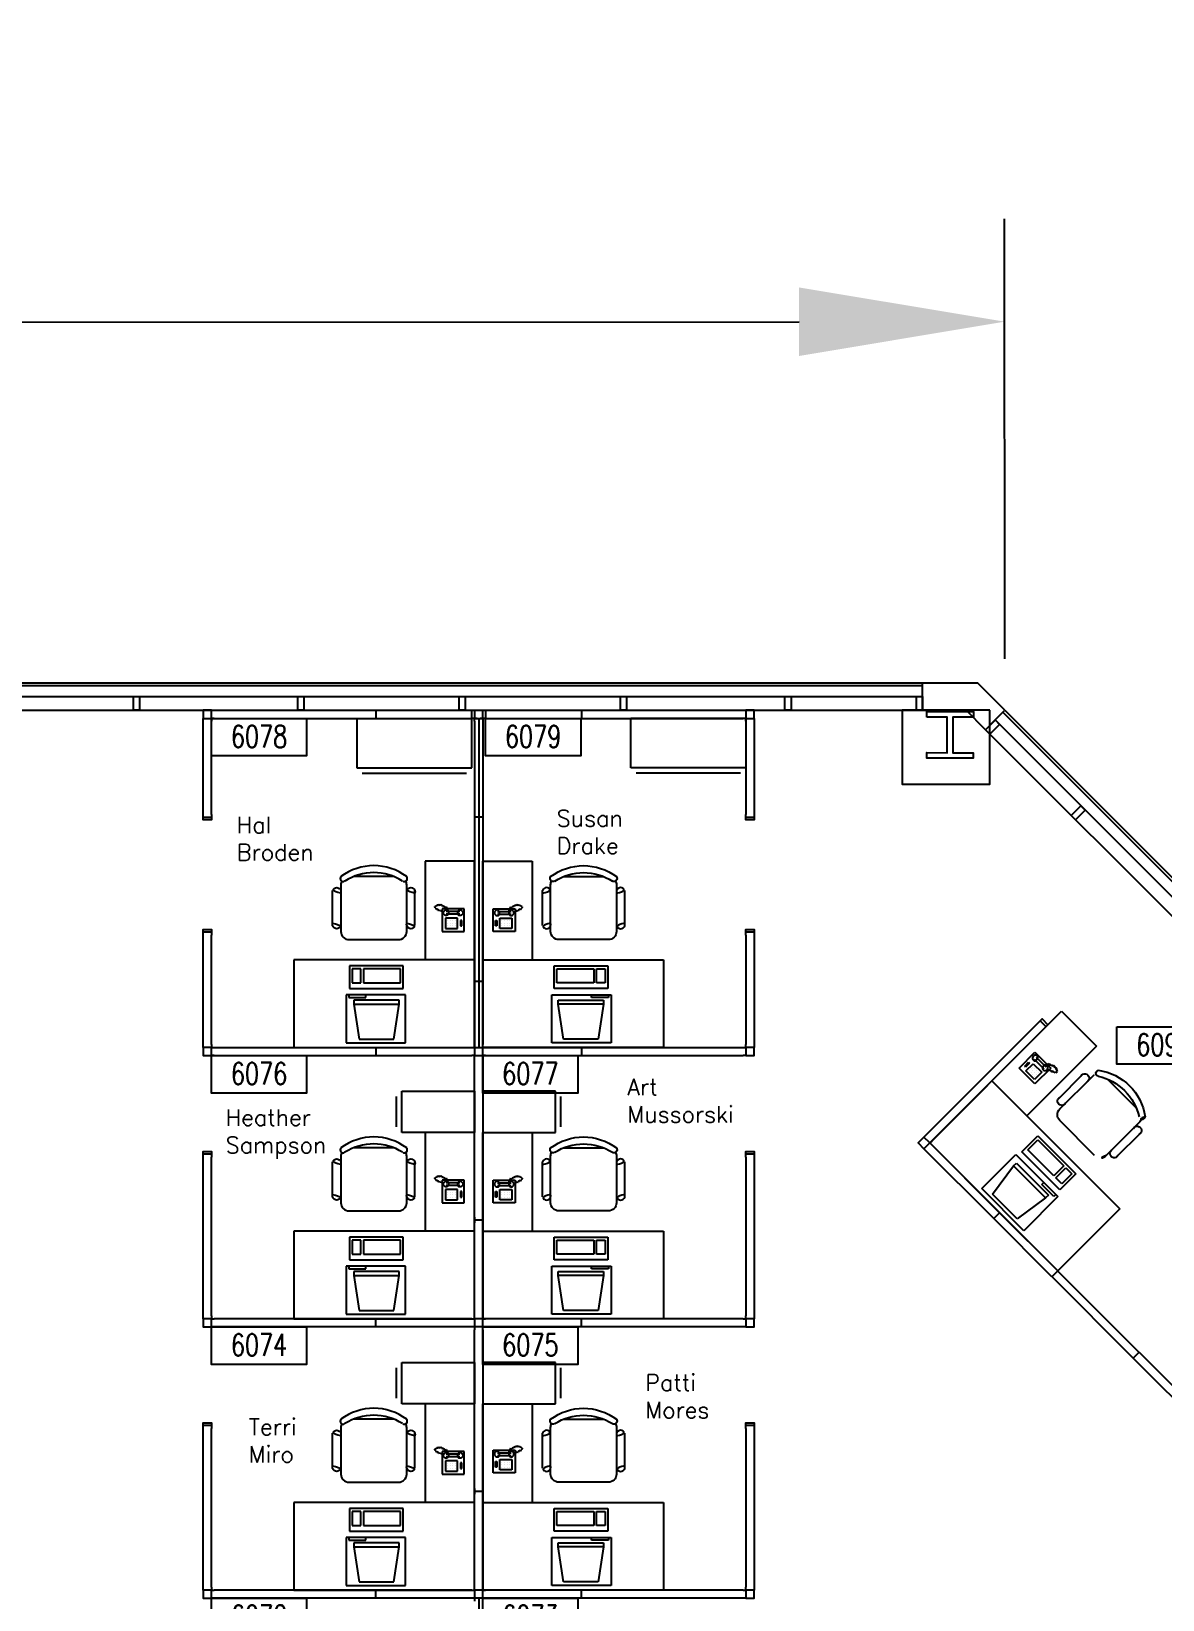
# Model space of a CAD drawing. Header units: millimetres. Extents: x 489553472 to 489553809, y 110504095 to 110504426.
# Drawn here: x 489553675.4 to 489553716.7, y 110504369.1 to 110504426.3 of the extents above; entities that cross this region are included whole.
import ezdxf
from ezdxf.enums import TextEntityAlignment as Align

# ---------------------------------------------------------------- set-up
doc = ezdxf.new("R2010")
doc.units = ezdxf.units.MM
for name, color, linetype in [('CHAIRS', 4, 'Continuous'), ('CPU', 6, 'Continuous'), ('DIM', 3, 'Continuous'), ('E-B-FURR', 6, 'Continuous'), ('E-B-GLAZ', 72, 'Continuous'), ('E-B-MULL', 8, 'Continuous'), ('E-B-SHEL', 2, 'Continuous'), ('E-S-COLM', 8, 'Continuous'), ('EMPLOYEE', 1, 'Continuous'), ('FURNITURE', 3, 'Continuous'), ('PANELS_201', 6, 'Continuous'), ('PHONES', 4, 'Continuous'), ('RMNUM', 40, 'Continuous')]:
    doc.layers.add(name, color=color, linetype=linetype)
doc.styles.add('ARCHITXT', font='simplex.shx')
doc.styles.add('ROMANS', font='romans', dxfattribs={"width": 0.75, "height": 8})
doc.styles.get("Standard").update_dxf_attribs({"font": 'arial.ttf'})
doc.dimstyles.new('ISO-25', dxfattribs={"dimscale": 3, "dimtxt": 2.5, "dimasz": 2.5, "dimexe": 1.25, "dimexo": 0.625, "dimtad": 1, "dimdsep": 46, "dimtxsty": 'Standard', "dimcen": 2.5, "dimadec": 0, "dimazin": 0, "dimtfac": 1, "dimtmove": 0, "dimatfit": 3, "dimfxl": 0, "dimarcsym": 0})

# ---------------------------------------------------------------- blocks, each defined once
blk = doc.blocks.new('RMNUM')
at = {"layer": 'RMNUM'}
blk.add_lwpolyline([(-16.33354, 6.674702), (18.388073, 6.674702), (18.388073, -6.982766), (-16.33354, -6.982766), (-16.33354, 6.674702)], dxfattribs=at)
at = {"layer": 'RMNUM', "style": 'ROMANS', "width": 0.75}
blk.add_attdef('NUMBER', text='', height=8, dxfattribs=at).set_placement((1.027267, 0.114097), align=Align.MIDDLE_CENTER)
blk = doc.blocks.new('DESK2')
for p, q in [((33, 0), (-33, 0)), ((-33, 0), (-33, -68)), ((33, -32), (33, 0)), ((-33, -32), (33, -32)), ((-15, -68), (-15, -32)), ((-33, -68), (-15, -68))]:
    blk.add_line(p, q)
blk = doc.blocks.new('RECTANG')
for p, q in [((1, 1), (0, 1)), ((0, 1), (0, 0)), ((1, 0), (1, 1)), ((0, 0), (1, 0))]:
    blk.add_line(p, q)
blk = doc.blocks.new('IBMAT', base_point=(61, 306))
for p, q in [((75, 307), (75, 306)), ((81, 307), (75, 307)), ((81, 306), (81, 307))]:
    blk.add_line(p, q)
at = {"xscale": 21, "yscale": 17, "zscale": 21}
blk.add_blockref('RECTANG', (61, 306), dxfattribs=at)
blk = doc.blocks.new('KEYBOARD', base_point=(60, 294))
for p, xscale, yscale, zscale in [((60, 294), 19, 8, 19), ((61, 295), 13, 5, 13), ((75, 295), 3, 5, 3)]:
    blk.add_blockref('RECTANG', p, dxfattribs=dict(xscale=xscale, yscale=yscale, zscale=zscale))
blk = doc.blocks.new('COMPUTER')
for p, q in [((-6.64, 16.23), (-8.5, 3.5)), ((6.08, 16.23), (-6.64, 16.23)), ((8, 3.5), (6.08, 16.23)), ((-8.5, 3.5), (-8.5, 2.04)), ((8, 3.5), (-8.5, 3.5)), ((-8.5, 2.04), (8, 2.04)), ((8, 2.04), (8, 3.5))]:
    blk.add_line(p, q)
at = {"xscale": 1.033846153846154, "yscale": 1.033846153846154, "zscale": 1.033846153846154}
for name, p in [('IBMAT', (-10.86, 0)), ('KEYBOARD', (-10.05, -10.5))]:
    blk.add_blockref(name, p, dxfattribs=at)
blk = doc.blocks.new('CHAIR7')
for p, q in [((20, 12), (3, 12)), ((5.12, 15.04), (17.88, 15.04)), ((0, 9), (0, -9)), ((23, -7.44), (23, 7.44)), ((3, -12), (20, -12)), ((5.12, -15), (17.88, -15))]:
    blk.add_line(p, q)
for centre, radius, start, end in [((3, 9), 3, 90, 180), ((5.56, 13.54), 1.56, 73.7398, 286.2602), ((17.44, 13.54), 1.56, 253.7398, 106.2602), ((20, 9), 3, 62.4156, 90), ((22.34, 11.12), 1.1, 53.3099, 212.0274), ((7, 0), 20, 323.1301, 36.8699), ((4.82, 0), 19.64, 327.5758, 32.4242), ((3, -9), 3, 180, 270), ((22.34, -11.12), 1.1, 147.9726, 306.6901), ((5.56, -13.5), 1.56, 73.7398, 286.2602), ((17.44, -13.5), 1.56, 253.7398, 106.2602), ((20, -9), 3, 270, 297.5844)]:
    blk.add_arc(centre, radius, start, end)
blk = doc.blocks.new('FC15X27A')
for p, q in [((7.53125, 0), (-7.53125, 0)), ((-7.53125, 0), (-7.53125, -26.5)), ((7.53125, -26.5), (7.53125, 0)), ((-7.53125, -26.5), (7.53125, -26.5)), ((-5.53125, -28.5), (5.53125, -28.5))]:
    blk.add_line(p, q)
blk = doc.blocks.new('FNPHONE')
for p, q in [((-7.29, 6.54), (-7.29, 1.54)), ((-6.29, 6.54), (-6.29, 1.54)), ((-9.1, 0.22), (-9.7, 0.02)), ((-8.9, 0.62), (-9.5, 0.42)), ((-8.7, 1.02), (-9.3, 0.82)), ((-8.5, 1.42), (-9.1, 1.22)), ((-8.3, 1.82), (-8.9, 1.62)), ((-7.14, 0.56), (-7.5, -0.58)), ((-3.87, 4.85), (-3.87, 4.85)), ((-3.87, 3.91), (-3.87, 3.91)), ((-3.87, 2.97), (-3.87, 2.97)), ((-3.87, 2.03), (-3.87, 2.03)), ((-2.94, 4.85), (-2.94, 4.85)), ((-2.94, 3.91), (-2.94, 3.91)), ((-2.94, 2.97), (-2.94, 2.97)), ((-2.94, 2.03), (-2.94, 2.03)), ((-2, 4.85), (-2, 4.85)), ((-2, 3.91), (-2, 3.91)), ((-2, 2.97), (-2, 2.97)), ((-2, 2.03), (-2, 2.03)), ((-9.3, -0.18), (-9.9, -0.38)), ((-9.3, -0.58), (-9.9, -0.78)), ((-9.3, -0.98), (-9.9, -1.18)), ((-9.3, -1.38), (-9.9, -1.58)), ((-9.1, -1.78), (-9.7, -1.98)), ((-8.9, -2.18), (-9.5, -2.38)), ((-8.43, -2.46), (-9.03, -2.66)), ((-7.9, -1.98), (-8.5, -2.18)), ((-7.7, -1.58), (-8.3, -1.78)), ((-7.5, -1.18), (-8.1, -1.38)), ((-7.3, -0.78), (-7.9, -0.98))]:
    blk.add_line(p, q)
for centre, start, end in [((-6.79, 6.54), 298.4915, 241.5085), ((-6.79, 1.54), 118.4915, 61.5085)]:
    blk.add_arc(centre, 1.05, start, end)
for p, xscale, yscale, zscale in [((-8.21, 0), 8.20528234483245, 8.104073169521023, 8.20528234483245), ((-4.03, 6.72), 2.03125, 0.46875, 2.03125), ((-4.81, 1.25), 3.75, 4.375, 3.75)]:
    blk.add_blockref('RECTANG', p, dxfattribs=dict(xscale=xscale, yscale=yscale, zscale=zscale))
blk = doc.blocks.new('FC42X18D')
for p, q in [((-21, 0), (-21, -18)), ((-21, 0), (21, 0)), ((21, -18), (21, 0)), ((-21, -18), (21, -18)), ((-19, -20), (19, -20))]:
    blk.add_line(p, q)
blk = doc.blocks.new('*D19')
at = {"layer": 'Defpoints', "color": 0, "transparency": 16777216}
for p in [(489553710.95, 110504415.718), (489553527.056, 110504401.462), (489553710.956, 110504401.537)]:
    blk.add_point(p, dxfattribs=at)
at = {"layer": 'DIM', "color": 0, "lineweight": -2, "transparency": 16777216}
for p, q in [((489553710.955, 110504403.412), (489553710.949, 110504419.468)), ((489553527.055, 110504403.337), (489553527.049, 110504419.393)), ((489553534.55, 110504415.646), (489553703.45, 110504415.715))]:
    blk.add_line(p, q, dxfattribs=at)
at = {"layer": 'DIM', "color": 0, "transparency": 16777216}
for points in [[(489553534.55, 110504416.896), (489553534.551, 110504414.396), (489553527.05, 110504415.643)], [(489553703.45, 110504416.965), (489553703.451, 110504414.465), (489553710.95, 110504415.718)]]:
    blk.add_solid(points, dxfattribs=at)
at = {"layer": 'DIM', "color": 0, "transparency": 16777216, "insert": (489553618.998, 110504421.385), "char_height": 7.5, "attachment_point": 5, "rotation": 0.0234}
blk.add_mtext('188', dxfattribs=at)

msp = doc.modelspace()

# ---------------------------------------------------------------- linework, layer by layer
at = {"layer": 'E-B-FURR'}
for p, q in [((489553674.3561563, 110504401.5370992), (489553707.9561564, 110504401.5370992)), ((489553710.2490495, 110504400.8299924), (489553724.9055467, 110504386.1734953))]:
    msp.add_line(p, q, dxfattribs=at)
msp.add_lwpolyline([(489553710.4081486, 110504401.5370992), (489553707.2081486, 110504401.5370992), (489553707.2081486, 110504398.8370992), (489553710.4081486, 110504398.8370992)], close=True, dxfattribs=at)
at = {"layer": 'E-B-GLAZ'}
for p, q in [((489553674.3561563, 110504402.5370992), (489553707.9561564, 110504402.5370992)), ((489553674.3561563, 110504402.4370992), (489553707.9561564, 110504402.4370992)), ((489553674.3561563, 110504402.0370992), (489553707.9561564, 110504402.0370992)), ((489553710.602603, 110504401.1835458), (489553725.2369856, 110504386.5491632)), ((489553710.8854457, 110504401.4663885), (489553725.5198284, 110504386.8320059)), ((489553710.9561564, 110504401.5370992), (489553725.590539, 110504386.9027166))]:
    msp.add_line(p, q, dxfattribs=at)
at = {"layer": 'E-B-MULL'}
for points in [[(489553679.3811564, 110504402.0370992), (489553679.3811564, 110504401.5370992), (489553679.1561564, 110504401.5370992), (489553679.1561564, 110504402.0370992)], [(489553685.3811564, 110504402.0370992), (489553685.3811564, 110504401.5370992), (489553685.1561564, 110504401.5370992), (489553685.1561564, 110504402.0370992)], [(489553691.2686564, 110504402.0370992), (489553691.2686564, 110504401.5370992), (489553691.0436563, 110504401.5370992), (489553691.0436563, 110504402.0370992)], [(489553697.1561564, 110504402.0370992), (489553697.1561564, 110504401.5370992), (489553696.9311564, 110504401.5370992), (489553696.9311564, 110504402.0370992)], [(489553703.1561564, 110504402.0370992), (489553703.1561564, 110504401.5370992), (489553702.9311564, 110504401.5370992), (489553702.9311564, 110504402.0370992)], [(489553707.9561564, 110504402.0370992), (489553707.9561564, 110504401.5370992), (489553707.7311563, 110504401.5370992), (489553707.7311563, 110504402.0370992)], [(489553710.7617019, 110504401.0244468), (489553710.4081486, 110504400.6708934), (489553710.2490495, 110504400.8299924), (489553710.602603, 110504401.1835458)], [(489553713.8906494, 110504397.8954993), (489553713.5370961, 110504397.5419459), (489553713.377997, 110504397.7010449), (489553713.7315505, 110504398.0545983)]]:
    msp.add_lwpolyline(points, close=True, dxfattribs=at)
at = {"layer": 'E-B-SHEL'}
for p, q in [((489553707.9561564, 110504401.5370992), (489553707.9561564, 110504402.5370992)), ((489553707.9561564, 110504402.5370992), (489553709.9561564, 110504402.5370992)), ((489553710.9561564, 110504401.5370992), (489553709.9561564, 110504402.5370992)), ((489553707.9561564, 110504401.5370992), (489553709.5419428, 110504401.5370992)), ((489553710.2490495, 110504400.8299924), (489553709.5419428, 110504401.5370992)), ((489553710.2490495, 110504400.8299924), (489553710.9561564, 110504401.5370992))]:
    msp.add_line(p, q, dxfattribs=at)
at = {"layer": 'E-S-COLM'}
msp.add_lwpolyline([(489553708.1071871, 110504401.2911174), (489553708.1074806, 110504401.4911172), (489553709.8074789, 110504401.4886214), (489553709.8071852, 110504401.2886216), (489553709.057186, 110504401.2897227), (489553709.0552773, 110504399.9897241), (489553709.8052766, 110504399.988623), (489553709.804983, 110504399.7886232), (489553708.1049848, 110504399.7911191), (489553708.1052785, 110504399.9911188), (489553708.8552775, 110504399.9900177), (489553708.8571863, 110504401.2900163)], close=True, dxfattribs=at)
msp.add_lwpolyline([(489553708.1071871, 110504401.2911174), (489553708.1074806, 110504401.4911172), (489553709.8074789, 110504401.4886214), (489553709.8071852, 110504401.2886216), (489553709.057186, 110504401.2897227), (489553709.0552773, 110504399.9897241), (489553709.8052766, 110504399.988623), (489553709.804983, 110504399.7886232), (489553708.1049848, 110504399.7911191), (489553708.1052785, 110504399.9911188), (489553708.8552775, 110504399.9900177), (489553708.8571863, 110504401.2900163)], close=True, dxfattribs=at)
at = {"layer": 'PANELS_201', "linetype": 'Continuous'}
for p, q in [((489553687.9062341, 110504401.5370992), (489553688.1062341, 110504401.5370992)), ((489553687.9062341, 110504401.2370992), (489553688.1062341, 110504401.2370992)), ((489553688.006234, 110504401.5370992), (489553688.006234, 110504401.2370992)), ((489553691.6062339, 110504401.5370992), (489553691.6062339, 110504401.2370992)), ((489553691.9061564, 110504401.2369671), (489553691.9061564, 110504401.5369671)), ((489553695.4061562, 110504401.5369671), (489553695.6061562, 110504401.5369671)), ((489553695.4061562, 110504401.2369671), (489553695.6061562, 110504401.2369671)), ((489553695.5061562, 110504401.5369671), (489553695.5061562, 110504401.2369671)), ((489553691.6061563, 110504383.0369671), (489553691.6061563, 110504388.8369671)), ((489553691.9061564, 110504388.8369671), (489553691.9061564, 110504383.0369671)), ((489553691.6061563, 110504379.4369671), (489553691.6061563, 110504382.8369671)), ((489553691.9061564, 110504382.8369671), (489553691.9061564, 110504379.4369671)), ((489553691.6061563, 110504373.1369671), (489553691.6061563, 110504378.9369671)), ((489553691.9061564, 110504378.9369671), (489553691.9061564, 110504373.1369671)), ((489553691.6061563, 110504369.5369671), (489553691.6061563, 110504372.9369671)), ((489553691.9061564, 110504372.9369671), (489553691.9061564, 110504369.5369671))]:
    msp.add_line(p, q, dxfattribs=at)
for points in [[(489553682.006234, 110504401.5370992), (489553681.7062341, 110504401.5370992), (489553681.7062341, 110504401.2370992)], [(489553681.7062341, 110504401.1370992), (489553681.7062341, 110504401.2370992), (489553682.006234, 110504401.2370992), (489553682.006234, 110504401.1370992)], [(489553681.7062341, 110504397.7370994), (489553681.7062341, 110504401.1370992)], [(489553682.1062341, 110504401.2370992), (489553682.006234, 110504401.2370992), (489553682.006234, 110504401.5370992), (489553682.1062341, 110504401.5370992)], [(489553682.006234, 110504397.7370994), (489553682.006234, 110504401.1370992)], [(489553682.1062341, 110504401.5370992), (489553687.9062341, 110504401.5370992)], [(489553682.1062341, 110504401.2370992), (489553687.9062341, 110504401.2370992)], [(489553688.1062341, 110504401.5370992), (489553691.5062339, 110504401.5370992)], [(489553688.1062341, 110504401.2370992), (489553691.5062339, 110504401.2370992)], [(489553691.5061564, 110504401.5369671), (489553691.6061563, 110504401.5369671), (489553691.6061563, 110504401.2369671), (489553691.5061564, 110504401.2369671)], [(489553691.7062339, 110504401.2370992), (489553691.6062339, 110504401.2370992), (489553691.5062339, 110504401.2370992), (489553691.5062339, 110504401.5370992), (489553691.7062339, 110504401.5370992)], [(489553691.6061563, 110504401.5369671), (489553691.9061564, 110504401.5369671)], [(489553691.6061563, 110504401.1369671), (489553691.6061563, 110504401.2369671), (489553691.9061564, 110504401.2369671), (489553691.9061564, 110504401.1369671)], [(489553691.6061563, 110504401.1369671), (489553691.6061563, 110504397.7369671)], [(489553691.7561564, 110504401.2369671), (489553691.7561564, 110504397.6369671)], [(489553691.8061564, 110504401.5369671), (489553691.9061564, 110504401.5369671), (489553692.0061564, 110504401.5369671), (489553692.0061564, 110504401.2369671), (489553691.8061564, 110504401.2369671)], [(489553692.0061564, 110504401.2369671), (489553691.9061564, 110504401.2369671), (489553691.9061564, 110504401.5369671), (489553692.0061564, 110504401.5369671)], [(489553691.9061564, 110504401.1369671), (489553691.9061564, 110504397.7369671)], [(489553692.0061564, 110504401.5369671), (489553695.4061562, 110504401.5369671)], [(489553692.0061564, 110504401.2369671), (489553695.4061562, 110504401.2369671)], [(489553695.6060787, 110504401.5370992), (489553701.4060787, 110504401.5370992)], [(489553695.6060787, 110504401.2370992), (489553701.4060787, 110504401.2370992)], [(489553701.4060787, 110504401.5370992), (489553701.5060787, 110504401.5370992), (489553701.5060787, 110504401.2370992), (489553701.4060787, 110504401.2370992)], [(489553701.8060787, 110504401.2370992), (489553701.8060787, 110504401.5370992), (489553701.5060787, 110504401.5370992)], [(489553701.5060787, 110504401.1370992), (489553701.5060787, 110504401.2370992), (489553701.8060787, 110504401.2370992), (489553701.8060787, 110504401.1370992)], [(489553701.5060787, 110504401.1370992), (489553701.5060787, 110504397.7370994)], [(489553701.8060787, 110504401.1370992), (489553701.8060787, 110504397.7370994)], [(489553682.006234, 110504397.7370994), (489553682.006234, 110504397.6370994), (489553682.006234, 110504397.5370994), (489553681.7062341, 110504397.5370994), (489553681.7062341, 110504397.7370994)], [(489553691.6061563, 110504397.7369671), (489553691.6061563, 110504397.5369671)], [(489553691.9061564, 110504397.7369671), (489553691.9061564, 110504397.5369671)], [(489553701.8060787, 110504397.7370994), (489553701.8060787, 110504397.6370994), (489553701.8060787, 110504397.5370994), (489553701.5060787, 110504397.5370994), (489553701.5060787, 110504397.7370994)], [(489553681.7062341, 110504397.6370994), (489553682.006234, 110504397.6370994)], [(489553691.9061564, 110504397.6369671), (489553691.6061563, 110504397.6369671)], [(489553691.6061563, 110504397.5369671), (489553691.6061563, 110504391.7369671)], [(489553691.7561564, 110504397.6369671), (489553691.7561564, 110504391.6369671)], [(489553691.9061564, 110504397.5369671), (489553691.9061564, 110504391.7369671)], [(489553701.5060787, 110504397.6370994), (489553701.8060787, 110504397.6370994)], [(489553681.7061564, 110504393.3369671), (489553681.7061564, 110504393.4369671), (489553681.7061564, 110504393.5369671), (489553682.0061564, 110504393.5369671), (489553682.0061564, 110504393.3369671)], [(489553682.0061564, 110504393.4369671), (489553681.7061564, 110504393.4369671)], [(489553681.7061564, 110504389.3369671), (489553681.7061564, 110504393.3369671)], [(489553682.0061564, 110504389.3369671), (489553682.0061564, 110504393.3369671)], [(489553701.506001, 110504393.3369671), (489553701.506001, 110504393.4369671), (489553701.506001, 110504393.5369671), (489553701.8060009, 110504393.5369671), (489553701.8060009, 110504393.3369671)], [(489553701.8060009, 110504393.4369671), (489553701.506001, 110504393.4369671)], [(489553701.506001, 110504393.3369671), (489553701.506001, 110504389.3369671)], [(489553701.8060009, 110504393.3369671), (489553701.8060009, 110504389.3369671)], [(489553691.6061563, 110504391.7369671), (489553691.6061563, 110504391.5369671)], [(489553691.9061564, 110504391.6369671), (489553691.6061563, 110504391.6369671)], [(489553691.6061563, 110504391.5369671), (489553691.6061563, 110504389.3369671)], [(489553691.7561564, 110504391.6369671), (489553691.7561564, 110504389.2369671)], [(489553691.9061564, 110504391.7369671), (489553691.9061564, 110504391.5369671)], [(489553691.9061564, 110504391.5369671), (489553691.9061564, 110504389.3369671)], [(489553712.1776247, 110504390.1332933), (489553712.2483354, 110504390.204004), (489553712.319046, 110504390.2747146), (489553712.5311781, 110504390.0625826), (489553712.3897567, 110504389.9211612)], [(489553708.0764053, 110504386.0320739), (489553712.1776247, 110504390.1332933)], [(489553708.2885374, 110504385.8199419), (489553712.3897567, 110504389.9211612)], [(489553712.4604673, 110504389.9918719), (489553712.2483354, 110504390.204004)], [(489553682.0061564, 110504389.3369671), (489553682.0061564, 110504389.2369671), (489553681.7061564, 110504389.2369671), (489553681.7061564, 110504389.3369671)], [(489553681.7061564, 110504389.2369671), (489553681.7061564, 110504388.9369671), (489553682.0061564, 110504388.9369671)], [(489553682.1061563, 110504388.9369671), (489553682.0061564, 110504388.9369671), (489553682.0061564, 110504389.2369671), (489553682.1061563, 110504389.2369671)], [(489553682.1061563, 110504389.2369671), (489553687.9061564, 110504389.2369671)], [(489553687.9061564, 110504389.2369671), (489553688.1061563, 110504389.2369671)], [(489553688.0061564, 110504389.2369671), (489553688.0061564, 110504388.9369671)], [(489553688.1061563, 110504389.2369671), (489553691.5061564, 110504389.2369671)], [(489553691.5061564, 110504389.2369671), (489553691.6061563, 110504389.2369671), (489553691.6061563, 110504388.9369671), (489553691.5061564, 110504388.9369671)], [(489553691.6061563, 110504389.3369671), (489553691.6061563, 110504389.2369671), (489553691.9061564, 110504389.2369671), (489553691.9061564, 110504389.3369671)], [(489553692.0061564, 110504388.9369671), (489553691.9061564, 110504388.9369671), (489553691.9061564, 110504389.2369671), (489553692.0061564, 110504389.2369671)], [(489553692.0061564, 110504389.2369671), (489553695.4061564, 110504389.2369671)], [(489553695.4061564, 110504389.2369671), (489553695.6061563, 110504389.2369671)], [(489553695.5061564, 110504389.2369671), (489553695.5061564, 110504388.9369671)], [(489553695.6061563, 110504389.2369671), (489553701.4061564, 110504389.2369671)], [(489553701.4061564, 110504389.2369671), (489553701.5061564, 110504389.2369671), (489553701.5061564, 110504388.9369671), (489553701.4061564, 110504388.9369671)], [(489553701.8061564, 110504389.3369671), (489553701.8061564, 110504389.2369671), (489553701.5061564, 110504389.2369671), (489553701.5061564, 110504389.3369671)], [(489553701.5061564, 110504388.9369671), (489553701.8061564, 110504388.9369671), (489553701.8061564, 110504389.2369671)], [(489553682.1061563, 110504388.9369671), (489553687.9061564, 110504388.9369671)], [(489553687.9061564, 110504388.9369671), (489553688.1061563, 110504388.9369671)], [(489553688.1061563, 110504388.9369671), (489553691.5061564, 110504388.9369671)], [(489553691.6061563, 110504388.8369671), (489553691.6061563, 110504388.9369671), (489553691.9061564, 110504388.9369671), (489553691.9061564, 110504388.8369671)], [(489553692.0061564, 110504388.9369671), (489553695.4061564, 110504388.9369671)], [(489553695.4061564, 110504388.9369671), (489553695.6061563, 110504388.9369671)], [(489553695.6061563, 110504388.9369671), (489553701.4061564, 110504388.9369671)], [(489553708.0056947, 110504385.9613633), (489553707.7935626, 110504385.7492312), (489553708.0056947, 110504385.5370992)], [(489553708.2885374, 110504385.8199419), (489553708.2178267, 110504385.7492312), (489553708.0056947, 110504385.9613633), (489553708.0764053, 110504386.0320739)], [(489553708.0764053, 110504385.4663885), (489553708.0056947, 110504385.5370992), (489553708.2178267, 110504385.7492312), (489553708.2885374, 110504385.6785206)], [(489553710.6927004, 110504383.2743575), (489553708.2885374, 110504385.6785206)], [(489553681.7061564, 110504385.2369671), (489553681.7061564, 110504385.3369671), (489553681.7061564, 110504385.4369671), (489553682.0061564, 110504385.4369671), (489553682.0061564, 110504385.2369671)], [(489553682.0061564, 110504385.3369671), (489553681.7061564, 110504385.3369671)], [(489553681.7061564, 110504379.4369671), (489553681.7061564, 110504385.2369671)], [(489553682.0061564, 110504379.4369671), (489553682.0061564, 110504385.2369671)], [(489553701.5061564, 110504385.2369671), (489553701.5061564, 110504385.3369671), (489553701.5061564, 110504385.4369671), (489553701.8061564, 110504385.4369671), (489553701.8061564, 110504385.2369671)], [(489553701.8061564, 110504385.3369671), (489553701.5061564, 110504385.3369671)], [(489553701.5061564, 110504385.2369671), (489553701.5061564, 110504379.4369671)], [(489553701.8061564, 110504385.2369671), (489553701.8061564, 110504379.4369671)], [(489553710.4805684, 110504383.0622255), (489553708.0764053, 110504385.4663885)], [(489553691.6061563, 110504383.0369671), (489553691.6061563, 110504382.8369671)], [(489553691.9061564, 110504382.9369671), (489553691.6061563, 110504382.9369671)], [(489553691.9061564, 110504383.0369671), (489553691.9061564, 110504382.8369671)], [(489553710.6219898, 110504382.9208041), (489553710.4805684, 110504383.0622255)], [(489553710.5512791, 110504382.9915148), (489553710.763411, 110504383.2036468)], [(489553712.6018887, 110504380.9409051), (489553710.6219898, 110504382.9208041)], [(489553710.8341218, 110504383.1329361), (489553710.6927004, 110504383.2743575)], [(489553712.8140208, 110504381.1530372), (489553710.8341218, 110504383.1329361)], [(489553712.6725994, 110504380.8701944), (489553712.8847315, 110504381.0823265)], [(489553712.9554421, 110504381.0116158), (489553712.8140208, 110504381.1530372)], [(489553712.7433101, 110504380.7994838), (489553712.6018887, 110504380.9409051)], [(489553715.5717372, 110504377.9710566), (489553712.7433101, 110504380.7994838)], [(489553715.7838693, 110504378.1831887), (489553712.9554421, 110504381.0116158)], [(489553682.0061564, 110504379.4369671), (489553682.0061564, 110504379.3369671), (489553681.7061564, 110504379.3369671), (489553681.7061564, 110504379.4369671)], [(489553691.9061564, 110504379.4369671), (489553691.9061564, 110504379.3369671), (489553691.6061563, 110504379.3369671), (489553691.6061563, 110504379.4369671)], [(489553701.8061564, 110504379.4369671), (489553701.8061564, 110504379.3369671), (489553701.5061564, 110504379.3369671), (489553701.5061564, 110504379.4369671)], [(489553681.7061564, 110504379.3369671), (489553681.7061564, 110504379.0369671), (489553682.0061564, 110504379.0369671)], [(489553682.1061563, 110504379.0369671), (489553682.0061564, 110504379.0369671), (489553682.0061564, 110504379.3369671), (489553682.1061563, 110504379.3369671)], [(489553687.9061564, 110504379.3369671), (489553682.1061563, 110504379.3369671)], [(489553687.9061564, 110504379.0369671), (489553682.1061563, 110504379.0369671)], [(489553688.1061563, 110504379.3369671), (489553687.9061564, 110504379.3369671)], [(489553688.1061563, 110504379.0369671), (489553687.9061564, 110504379.0369671)], [(489553688.0061564, 110504379.0369671), (489553688.0061564, 110504379.3369671)], [(489553691.5061564, 110504379.3369671), (489553688.1061563, 110504379.3369671)], [(489553691.5061564, 110504379.0369671), (489553688.1061563, 110504379.0369671)], [(489553691.5061564, 110504379.3369671), (489553691.6061563, 110504379.3369671), (489553691.6061563, 110504379.0369671), (489553691.5061564, 110504379.0369671)], [(489553691.9061564, 110504378.9369671), (489553691.9061564, 110504379.0369671), (489553691.6061563, 110504379.0369671), (489553691.6061563, 110504378.9369671)], [(489553692.0061564, 110504379.0369671), (489553691.9061564, 110504379.0369671), (489553691.9061564, 110504379.3369671), (489553692.0061564, 110504379.3369671)], [(489553695.4061564, 110504379.3369671), (489553692.0061564, 110504379.3369671)], [(489553695.4061564, 110504379.0369671), (489553692.0061564, 110504379.0369671)], [(489553695.6061563, 110504379.3369671), (489553695.4061564, 110504379.3369671)], [(489553695.6061563, 110504379.0369671), (489553695.4061564, 110504379.0369671)], [(489553695.5061564, 110504379.0369671), (489553695.5061564, 110504379.3369671)], [(489553701.4061564, 110504379.3369671), (489553695.6061563, 110504379.3369671)], [(489553701.4061564, 110504379.0369671), (489553695.6061563, 110504379.0369671)], [(489553701.4061564, 110504379.3369671), (489553701.5061564, 110504379.3369671), (489553701.5061564, 110504379.0369671), (489553701.4061564, 110504379.0369671)], [(489553701.5061564, 110504379.0369671), (489553701.8061564, 110504379.0369671), (489553701.8061564, 110504379.3369671)], [(489553715.7131586, 110504377.8296353), (489553715.5717372, 110504377.9710566)], [(489553715.6424479, 110504377.900346), (489553715.8545799, 110504378.112478)], [(489553718.1173216, 110504375.4254722), (489553715.7131586, 110504377.8296353)], [(489553715.9252906, 110504378.0417673), (489553715.7838693, 110504378.1831887)], [(489553718.3294537, 110504375.6376043), (489553715.9252906, 110504378.0417673)], [(489553681.7061564, 110504375.3369671), (489553681.7061564, 110504375.4369671), (489553681.7061564, 110504375.5369671), (489553682.0061564, 110504375.5369671), (489553682.0061564, 110504375.3369671)], [(489553682.0061564, 110504375.4369671), (489553681.7061564, 110504375.4369671)], [(489553701.5061564, 110504375.3369671), (489553701.5061564, 110504375.4369671), (489553701.5061564, 110504375.5369671), (489553701.8061564, 110504375.5369671), (489553701.8061564, 110504375.3369671)], [(489553701.8061564, 110504375.4369671), (489553701.5061564, 110504375.4369671)], [(489553681.7061564, 110504369.5369671), (489553681.7061564, 110504375.3369671)], [(489553682.0061564, 110504369.5369671), (489553682.0061564, 110504375.3369671)], [(489553701.5061564, 110504375.3369671), (489553701.5061564, 110504369.5369671)], [(489553701.8061564, 110504375.3369671), (489553701.8061564, 110504369.5369671)], [(489553691.6061563, 110504373.1369671), (489553691.6061563, 110504372.9369671)], [(489553691.9061564, 110504373.1369671), (489553691.9061564, 110504372.9369671)], [(489553691.9061564, 110504373.0369671), (489553691.6061563, 110504373.0369671)], [(489553682.0061564, 110504369.5369671), (489553682.0061564, 110504369.4369671), (489553681.7061564, 110504369.4369671), (489553681.7061564, 110504369.5369671)], [(489553681.7061564, 110504369.4369671), (489553681.7061564, 110504369.1369671), (489553682.0061564, 110504369.1369671)], [(489553682.1061563, 110504369.1369671), (489553682.0061564, 110504369.1369671), (489553682.0061564, 110504369.4369671), (489553682.1061563, 110504369.4369671)], [(489553687.9061564, 110504369.4369671), (489553682.1061563, 110504369.4369671)], [(489553687.9061564, 110504369.1369671), (489553682.1061563, 110504369.1369671)], [(489553688.1061563, 110504369.4369671), (489553687.9061564, 110504369.4369671)], [(489553688.1061563, 110504369.1369671), (489553687.9061564, 110504369.1369671)], [(489553688.0061564, 110504369.1369671), (489553688.0061564, 110504369.4369671)], [(489553691.5061564, 110504369.4369671), (489553688.1061563, 110504369.4369671)], [(489553691.5061564, 110504369.1369671), (489553688.1061563, 110504369.1369671)], [(489553691.5061564, 110504369.4369671), (489553691.6061563, 110504369.4369671), (489553691.6061563, 110504369.1369671), (489553691.5061564, 110504369.1369671)], [(489553691.9061564, 110504369.5369671), (489553691.9061564, 110504369.4369671), (489553691.6061563, 110504369.4369671), (489553691.6061563, 110504369.5369671)], [(489553691.9061564, 110504369.0369671), (489553691.9061564, 110504369.1369671), (489553691.6061563, 110504369.1369671), (489553691.6061563, 110504369.0369671)], [(489553691.7561564, 110504369.1369671), (489553691.7561564, 110504363.1369671)], [(489553692.0061564, 110504369.1369671), (489553691.9061564, 110504369.1369671), (489553691.9061564, 110504369.4369671), (489553692.0061564, 110504369.4369671)], [(489553695.4061564, 110504369.4369671), (489553692.0061564, 110504369.4369671)], [(489553695.4061564, 110504369.1369671), (489553692.0061564, 110504369.1369671)], [(489553695.6061563, 110504369.4369671), (489553695.4061564, 110504369.4369671)], [(489553695.6061563, 110504369.1369671), (489553695.4061564, 110504369.1369671)], [(489553695.5061564, 110504369.1369671), (489553695.5061564, 110504369.4369671)], [(489553701.4061564, 110504369.4369671), (489553695.6061563, 110504369.4369671)], [(489553701.4061564, 110504369.1369671), (489553695.6061563, 110504369.1369671)], [(489553701.4061564, 110504369.4369671), (489553701.5061564, 110504369.4369671), (489553701.5061564, 110504369.1369671), (489553701.4061564, 110504369.1369671)], [(489553701.8061564, 110504369.5369671), (489553701.8061564, 110504369.4369671), (489553701.5061564, 110504369.4369671), (489553701.5061564, 110504369.5369671)], [(489553701.5061564, 110504369.1369671), (489553701.8061564, 110504369.1369671), (489553701.8061564, 110504369.4369671)]]:
    msp.add_lwpolyline(points, dxfattribs=at)

# ---------------------------------------------------------------- block references
at = {"xscale": 0.1, "yscale": 0.1, "zscale": 0.1}
for p, values in [((489553683.6395881, 110504400.569629), {'NUMBER': '6078'}), ((489553693.6395104, 110504400.5694969), {'NUMBER': '6079'}), ((489553716.6759301, 110504389.3221558), {'NUMBER': '6090'}), ((489553683.6395104, 110504388.2694969), {'NUMBER': '6076'}), ((489553693.5395104, 110504388.2694969), {'NUMBER': '6077'}), ((489553683.6395104, 110504378.3694969), {'NUMBER': '6074'}), ((489553693.5395104, 110504378.3694969), {'NUMBER': '6075'}), ((489553683.6395104, 110504368.4694969), {'NUMBER': '6072'}), ((489553693.5395104, 110504368.4694969), {'NUMBER': '6073'})]:
    msp.add_blockref('RMNUM', p, dxfattribs=at).add_auto_attribs(values)
at = {"layer": 'CHAIRS', "lineweight": -3, "yscale": 0.1, "zscale": 0.1}
for p, xscale, rotation in [((489553687.9295269, 110504393.1683872), 0.1, 89.99999999999999), ((489553695.5827859, 110504393.1683872), -0.1, 270), ((489553713.5975301, 110504385.9293953), -0.1, 225), ((489553687.9295269, 110504383.2683872), 0.1, 89.99999999999999), ((489553695.5827859, 110504383.2683872), -0.1, 270), ((489553687.9295269, 110504373.3683872), 0.1, 89.99999999999999), ((489553695.5827859, 110504373.3683872), -0.1, 270)]:
    msp.add_blockref('CHAIR7', p, dxfattribs=dict(at, xscale=xscale, rotation=rotation))
at = {"layer": 'CPU', "lineweight": -3, "yscale": 0.1, "zscale": 0.1}
for p, xscale, rotation in [((489553688.0003487, 110504391.1596853), 0.1, 180), ((489553695.511964, 110504391.1596853), -0.1, 180), ((489553712.1270847, 110504384.5591072), -0.1, 134.9999999999999), ((489553688.0003487, 110504381.2596852), 0.1, 180), ((489553695.511964, 110504381.2596852), -0.1, 180), ((489553688.0003487, 110504371.3596853), 0.1, 180), ((489553695.511964, 110504371.3596853), -0.1, 180)]:
    msp.add_blockref('COMPUTER', p, dxfattribs=dict(at, xscale=xscale, rotation=rotation))
at = {"layer": 'FURNITURE', "lineweight": -3, "yscale": 0.1, "zscale": 0.1}
for p, xscale in [((489553689.4062339, 110504401.2370992), 0.1), ((489553699.4060787, 110504401.2370992), -0.1)]:
    msp.add_blockref('FC42X18D', p, dxfattribs=dict(at, xscale=xscale))
for name, p, xscale, rotation in [('DESK2', (489553688.3061564, 110504389.2369671), 0.1, 180), ('DESK2', (489553695.2061564, 110504389.2369671), -0.1, 180), ('DESK2', (489553710.5512791, 110504383.4157789), -0.1, 134.9999999999999), ('FC15X27A', (489553691.6061563, 110504386.8900921), -0.1, 270), ('FC15X27A', (489553691.9061564, 110504386.8900921), 0.1, 90), ('DESK2', (489553688.3061564, 110504379.3369671), 0.1, 180), ('DESK2', (489553695.2061564, 110504379.3369671), -0.1, 180), ('FC15X27A', (489553691.6061563, 110504376.9900921), -0.1, 270), ('FC15X27A', (489553691.9061564, 110504376.9900921), 0.1, 90), ('DESK2', (489553688.3061564, 110504369.4369671), 0.1, 180), ('DESK2', (489553695.2061564, 110504369.4369671), -0.1, 180)]:
    msp.add_blockref(name, p, dxfattribs=dict(at, xscale=xscale, rotation=rotation))
at = {"layer": 'PHONES', "lineweight": -3, "yscale": 0.1, "zscale": 0.1}
for p, xscale, rotation in [((489553690.4206923, 110504393.4699151), 0.1, 270), ((489553693.0916204, 110504393.4699151), -0.1, 90), ((489553712.0492226, 110504387.9041278), -0.1, 45), ((489553690.4206923, 110504383.5699151), 0.1, 270), ((489553693.0916204, 110504383.5699151), -0.1, 90), ((489553690.4206923, 110504373.6699151), 0.1, 270), ((489553693.0916204, 110504373.7183116), -0.1, 90)]:
    msp.add_blockref('FNPHONE', p, dxfattribs=dict(at, xscale=xscale, rotation=rotation))

# ---------------------------------------------------------------- texts
at = {"layer": 'EMPLOYEE', "lineweight": -3, "char_height": 0.6, "attachment_point": 1, "style": 'ARCHITXT'}
for s, insert, width in [('\\A1;Susan\\PDrake', (489553694.6020525, 110504397.8941979), 2.281309686), ('\\A1;Hal\\PBroden', (489553682.9304759, 110504397.6542696), 2.583765348), ('\\A1;Art\\PMussorski', (489553697.1813605, 110504388.0935308), 3.653206003), ('\\A1;Heather\\PSampson', (489553682.5244462, 110504386.9769863), 3.445702592), ('\\A1;Patti\\PMores', (489553697.8355836, 110504377.3040258), 2.234242838), ('\\A1;Terri\\PMiro', (489553683.3655337, 110504375.6891102), 1.646111869)]:
    msp.add_mtext(s, dxfattribs=dict(at, insert=insert, width=width))

# ---------------------------------------------------------------- dimensions: what is measured, and where the dimension line sits
at = {"layer": 'DIM'}
dim = msp.add_aligned_dim(p1=(489553527.0561564, 110504401.4618907), p2=(489553710.9561564, 110504401.5370992), distance=14.1809314, text='188', dimstyle='ISO-25', dxfattribs=at)
dim.commit()
dim.dimension.update_dxf_attribs({"geometry": '*D19', "text_midpoint": (489553618.998024, 110504421.384722)})

doc.saveas('drawing.dxf')
